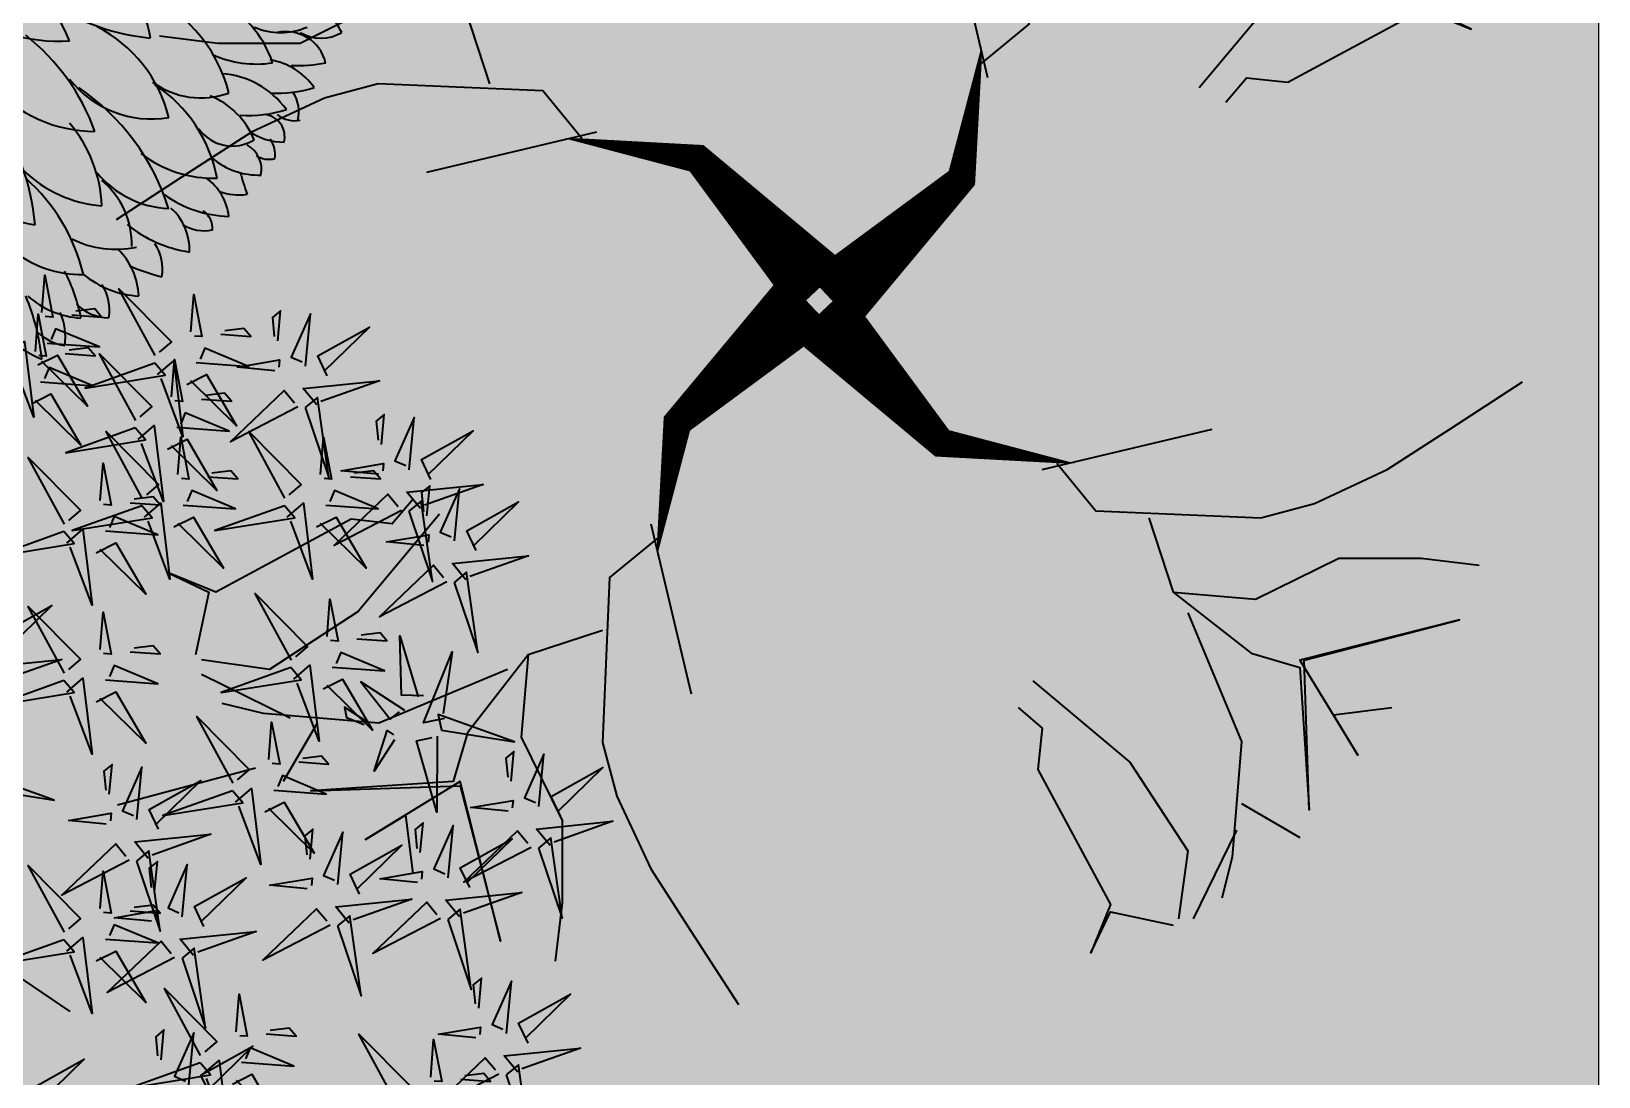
# Model space of a CAD drawing. Header units: millimetres. Extents: x -620 to 19192, y -4765 to 14690.
# Drawn here: x 13984 to 14550, y 12866 to 13243 of the extents above; entities that cross this region are included whole.
import ezdxf

# ---------------------------------------------------------------- set-up
doc = ezdxf.new("R2010")
doc.units = ezdxf.units.MM
doc.header["$LTSCALE"] = 150
doc.layers.add('ad-Elevation 10', color=8, linetype='Continuous')
doc.layers.add('ad-Landscape', color=7, linetype='Continuous', lineweight=35, true_color=0x007f00)
doc.layers.add('ad-Landscape 2', color=7, linetype='Continuous', lineweight=35, true_color=0x264c00)
doc.layers.add('ad-Verandah', color=7, linetype='Continuous', true_color=0xa57c52)

# ---------------------------------------------------------------- blocks, each defined once
blk = doc.blocks.new('A$C06C421F0')
at = {"layer": 'ad-Landscape'}
for points in [[(359.91, 366.46, 35.98, 14.39, 0), (421.22, 431.54, 14.39, 0.72, 0), (487.37, 441.94, 0, 0, 0), (448, 441.94, 0, 0, 0), (472.53, 524.19, 0, 0, 0), (467.69, 541.37, 0, 0, 0), (379.6, 599.67, 0, 0, 0), (404.12, 579.33, 0, 0, 0), (359.91, 575.71, 0, 0, 0), (404.12, 579.33, 0, 0, 0), (467.69, 541.37, 0, 0, 0), (433.48, 648.03, 0, 0, 0), (482.53, 692.32, 0, 0, 0), (430.9, 648.03, 0, 0, 0), (418.64, 692.32, 0, 0, 0), (426.06, 713.11, 0, 0, 0), (413.8, 692.32, 0, 0, 0), (372.17, 716.27, 0, 0, 0), (413.8, 692.32, 0, 0, 0), (323.13, 719.89, 0, 0, 0)], [(353.42, 359.91, 35.98, 14.39, 0), (288.34, 421.22, 14.39, 0.72, 0), (277.95, 487.37, 0, 0, 0), (277.95, 448, 0, 0, 0), (195.69, 472.53, 0, 0, 0), (178.52, 467.69, 0, 0, 0), (120.22, 379.6, 0, 0, 0), (140.56, 404.12, 0, 0, 0), (144.17, 359.91, 0, 0, 0), (140.56, 404.12, 0, 0, 0), (178.52, 467.69, 0, 0, 0), (71.86, 433.48, 0, 0, 0), (27.57, 482.53, 0, 0, 0), (71.86, 430.9, 0, 0, 0), (27.57, 418.64, 0, 0, 0), (6.78, 426.06, 0, 0, 0), (27.57, 413.8, 0, 0, 0), (3.62, 372.17, 0, 0, 0), (27.57, 413.8, 0, 0, 0), (0, 323.13, 0, 0, 0)], [(366.46, 359.97, 35.98, 14.39, 0), (431.54, 298.66, 14.39, 0.72, 0), (441.94, 232.52, 0, 0, 0), (441.94, 271.88, 0, 0, 0), (524.19, 247.36, 0, 0, 0), (541.37, 252.2, 0, 0, 0), (599.67, 340.29, 0, 0, 0), (579.33, 315.77, 0, 0, 0), (575.71, 359.97, 0, 0, 0), (579.33, 315.77, 0, 0, 0), (541.37, 252.2, 0, 0, 0), (648.03, 286.4, 0, 0, 0), (692.32, 237.36, 0, 0, 0), (648.03, 288.98, 0, 0, 0), (692.32, 301.25, 0, 0, 0), (713.11, 293.82, 0, 0, 0), (692.32, 306.09, 0, 0, 0), (716.27, 347.71, 0, 0, 0), (692.32, 306.09, 0, 0, 0), (719.89, 396.76, 0, 0, 0)], [(359.97, 353.42, 35.98, 14.39, 0), (298.66, 288.34, 14.39, 0.72, 0), (232.52, 277.95, 0, 0, 0), (271.88, 277.95, 0, 0, 0), (247.36, 195.69, 0, 0, 0), (252.2, 178.52, 0, 0, 0), (340.29, 120.22, 0, 0, 0), (315.77, 140.56, 0, 0, 0), (359.97, 144.17, 0, 0, 0), (315.77, 140.56, 0, 0, 0), (252.2, 178.52, 0, 0, 0), (286.4, 71.86, 0, 0, 0), (237.36, 27.57, 0, 0, 0), (288.98, 71.86, 0, 0, 0), (301.25, 27.57, 0, 0, 0), (293.82, 6.78, 0, 0, 0), (306.09, 27.57, 0, 0, 0), (347.71, 3.62, 0, 0, 0), (306.09, 27.57, 0, 0, 0), (396.76, 0, 0, 0, 0)]]:
    blk.add_lwpolyline(points, format="xyseb", dxfattribs=at)
for points in [[(277.95, 479.95), (253.99, 499.63), (250.38, 582.88), (257.61, 609.99), (274.78, 646.77), (295.12, 678.39), (319.07, 715.18)], [(274.78, 472.53), (295.12, 558.36)], [(154.57, 460.26), (144.17, 472.53), (123.38, 470.27), (55.14, 507.05), (30.73, 497.05), (51.52, 507.05), (44.74, 538.67)], [(168.12, 467.69), (127, 516.73), (82.25, 546.1), (47.91, 541.26)], [(526.41, 469.51), (538.67, 507.02), (580.3, 510.63), (622.25, 489.84), (663.87, 489.84), (693.24, 493.46)], [(479.95, 441.94), (499.63, 465.89), (582.88, 469.51), (609.99, 462.28), (646.77, 445.1), (678.39, 424.76), (715.18, 400.81)], [(472.53, 445.1), (558.36, 424.76)], [(239.94, 277.95), (220.25, 253.99), (137, 250.38), (109.9, 257.61), (73.11, 274.78), (41.49, 295.12), (4.71, 319.07)], [(247.36, 274.78), (161.53, 295.12)], [(565.32, 259.62), (575.71, 247.36), (596.5, 249.62), (664.75, 212.83), (689.15, 222.84), (668.36, 212.83), (675.14, 181.21)], [(193.47, 250.38), (181.21, 212.87), (139.59, 209.25), (97.64, 230.04), (56.01, 230.04), (26.65, 226.43)], [(445.1, 247.36), (424.76, 161.53)], [(551.76, 252.2), (592.89, 203.15), (637.63, 173.79), (671.98, 178.63)], [(441.94, 239.94), (465.89, 220.25), (469.51, 137), (462.28, 109.9), (445.1, 73.12), (424.76, 41.49), (400.81, 4.71)], [(181.21, 212.87), (141.84, 182.13), (117.32, 174.9), (112.48, 103.04), (115.06, 178.52), (36.65, 198.86), (117.32, 178.52), (87.96, 130.61), (100.22, 150.95), (70.86, 154.57)], [(173.79, 202.47), (146.68, 137.39), (151.52, 79.09), (156.69, 58.3)], [(469.51, 193.47), (507.02, 181.21), (510.63, 139.59), (489.84, 97.64), (489.84, 56.01), (493.46, 26.65)], [(507.02, 181.21), (537.75, 141.84), (544.98, 117.32), (616.84, 112.48), (541.37, 115.06), (521.03, 36.65), (541.37, 117.32), (589.27, 87.96), (568.93, 100.22), (565.32, 70.86)], [(252.2, 168.12), (203.15, 127), (173.79, 82.25), (178.63, 47.91)], [(517.41, 173.79), (582.49, 146.68), (640.79, 151.52), (661.58, 156.69)], [(627.24, 149.27), (671.98, 171.21)], [(259.62, 154.57), (247.36, 144.17), (249.62, 123.38), (212.83, 55.14), (222.84, 30.73), (212.83, 51.52), (181.21, 44.74)], [(613.68, 146.68), (630.85, 117.32)], [(146.68, 106.21), (117.32, 89.03)], [(149.27, 92.65), (171.21, 47.91)]]:
    blk.add_lwpolyline(points, dxfattribs=at)
blk = doc.blocks.new('bamboo')
at = {"layer": 'ad-Landscape'}
for points in [[(-1288.8, 429.3), (-1338.2, 576.9), (-1314.7, 408), (-1288.8, 429.3)], [(-1273.1, 427.7), (-1131.2, 501.3), (-1244.7, 393.3), (-1266, 419.1)], [(-1055, 483.7), (-978.6, 343.4), (-1088.9, 454.6), (-1063.5, 476.4)], [(-1193.1, 438.6), (-1256.1, 443.4), (-1241.5, 426.4), (-1201.6, 431.4)], [(-1130.1, 433.9), (-1136.1, 355.2), (-1153.1, 443.6), (-1137.4, 442.4)], [(-1313.2, 423.7), (-1284.7, 389.2), (-1445, 373), (-1321.8, 416.6)], [(-1334.9, 362.3), (-1315.1, 320.7), (-1424, 259.8), (-1327.8, 353.7)], [(-1289.2, 342), (-1299.8, 231.9), (-1259.3, 323.3), (-1282.1, 333.4)], [(-1224.9, 351.7), (-1146.2, 344), (-1235, 328.8), (-1233.5, 344.6)], [(-1230.9, 288.8), (-1236.9, 225.9), (-1219.6, 240.1), (-1223.8, 280.1)], [(-1166, 102), (-1215.3, 249.6), (-1191.8, 80.7), (-1166, 102)], [(-933.9, 115.6), (-983.2, 263.3), (-959.7, 94.3), (-933.9, 115.6)], [(-1150.2, 100.5), (-1008.3, 174), (-1121.8, 66), (-1143.1, 91.9)], [(-1357.1, -48), (-1406.5, 99.6), (-1382.9, -69.3), (-1357.1, -48)], [(-958.2, 110.1), (-929.8, 75.6), (-1090, 59.3), (-966.8, 103)], [(-1190.3, 96.4), (-1161.9, 61.9), (-1322.1, 45.7), (-1198.9, 89.3)], [(-1212, 35.1), (-1192.2, -6.5), (-1301.2, -67.4), (-1204.9, 26.4)], [(-979.9, 48.7), (-960.1, 7.1), (-1069.1, -53.8), (-972.8, 40.1)], [(-869.9, 38), (-791.3, 30.4), (-880, 15.2), (-878.5, 30.9)], [(-548.2, 43.3), (-554.2, -19.6), (-537, -5.4), (-541.1, 34.7)], [(-1341.4, -49.5), (-1199.5, 24), (-1312.9, -84), (-1334.3, -58.1)], [(-1166.4, 14.8), (-1176.9, -95.3), (-1136.4, -4), (-1159.3, 6.1)], [(-1102, 24.4), (-1023.4, 16.8), (-1112.1, 1.6), (-1110.6, 17.3)], [(-934.3, 28.4), (-944.8, -81.7), (-904.3, 9.6), (-927.2, 19.8)], [(-875.9, -24.9), (-881.9, -87.8), (-864.7, -73.6), (-868.8, -33.5)], [(-718.6, -144.5), (-752.5, -173.6), (-772, -13.7), (-725.8, -136)], [(-1381.4, -53.6), (-1353, -88.1), (-1513.2, -104.3), (-1390.1, -60.7)], [(-1108, -38.5), (-1114, -101.4), (-1096.8, -87.2), (-1100.9, -47.1)], [(-780.4, -124), (-821.5, -144.7), (-884.6, -37), (-788.8, -131.3)], [(-556.7, -87.7), (-536.9, -129.3), (-645.8, -190.1), (-549.6, -96.3)], [(-1403.2, -114.9), (-1383.3, -156.5), (-1492.3, -217.4), (-1396.1, -123.6)], [(-1293.1, -125.6), (-1214.5, -133.2), (-1303.2, -148.4), (-1301.7, -132.7)], [(-1143.7, -283.2), (-1143, -123.3), (-1099.9, -274), (-1132.7, -280.9)], [(-712.5, -168.7), (-565.9, -116.3), (-734.3, -143.3), (-712.5, -168.7)], [(-1357.5, -135.2), (-1368, -245.3), (-1327.6, -154), (-1350.4, -143.9)], [(-799.7, -170.1), (-910, -161.8), (-817.9, -200.4), (-808.2, -177.3)], [(-1299.1, -188.5), (-1305.1, -251.4), (-1287.9, -237.2), (-1292, -197.1)], [(-713.7, -184.4), (-637.3, -324.8), (-747.6, -213.6), (-722.2, -191.7)], [(-1053.9, -275.7), (-1010.7, -209.6), (-1038.4, -295.3), (-1051.6, -286.6)], [(-851.8, -229.5), (-914.8, -224.8), (-900.2, -241.7), (-860.3, -236.8)], [(-788.8, -234.2), (-794.8, -313), (-811.8, -224.6), (-796, -225.8)], [(-1152.3, -296.4), (-1306, -271.7), (-1145.4, -329.2), (-1152.3, -296.4)], [(-903.2, -383.1), (-944.4, -403.7), (-1007.5, -296), (-911.7, -390.3)], [(-841.4, -403.5), (-875.3, -432.7), (-894.8, -272.8), (-848.7, -395.1)], [(-1158.7, -320.6), (-1114.9, -311.4), (-1174.8, -460.8), (-1156.4, -331.5)], [(-1075.2, -337.2), (-982.6, -397.6), (-1044.7, -319.4), (-1064.3, -334.9)], [(-1000.9, -310.2), (-948, -344.7), (-952.6, -322.9), (-990, -307.9)], [(-1114.4, -368.3), (-1068.3, -370), (-1064.9, -494.8), (-1103.4, -366)], [(-835.4, -427.8), (-688.8, -375.4), (-857.2, -402.4), (-835.4, -427.8)], [(-922.6, -429.1), (-1032.9, -420.9), (-940.7, -459.5), (-931.1, -436.4)], [(-1179.6, -607.1), (-1229, -459.4), (-1205.5, -628.4), (-1179.6, -607.1)], [(-836.6, -443.5), (-760.1, -583.9), (-870.5, -472.6), (-845, -450.8)], [(-974.6, -488.6), (-1037.7, -483.9), (-1023.1, -500.8), (-983.1, -495.9)], [(-911.6, -493.3), (-917.6, -572.1), (-934.7, -483.7), (-918.9, -484.8)], [(-1163.9, -608.6), (-1022, -535), (-1135.5, -643.1), (-1156.8, -617.2)], [(-425.4, -669.4), (-466.6, -690.1), (-529.7, -582.4), (-433.9, -676.7)], [(-1204, -612.6), (-1175.5, -647.1), (-1335.8, -663.4), (-1212.6, -619.7)], [(-1084.1, -757), (-1133.4, -609.4), (-1109.9, -778.4), (-1084.1, -757)], [(-827.8, -744.4), (-861.7, -773.6), (-881.2, -613.7), (-835.1, -736)], [(-527.4, -744.4), (-561.3, -773.6), (-580.8, -613.7), (-534.7, -736)], [(-889.6, -724), (-930.8, -744.6), (-993.8, -636.9), (-898.1, -731.2)], [(-589.2, -724), (-630.4, -744.6), (-693.5, -636.9), (-597.7, -731.2)], [(-1225.7, -674), (-1205.9, -715.6), (-1314.8, -776.5), (-1218.6, -682.6)], [(-1115.6, -684.7), (-1037, -692.3), (-1125.7, -707.5), (-1124.2, -691.8)], [(-1068.3, -758.6), (-926.4, -685), (-1039.9, -793.1), (-1061.2, -767.2)], [(-357.5, -714.1), (-210.9, -661.7), (-379.3, -688.7), (-357.5, -714.1)], [(-1180, -694.3), (-1190.5, -804.4), (-1150.1, -713.1), (-1172.9, -702.9)], [(-821.7, -768.6), (-675.1, -716.3), (-843.5, -743.3), (-821.7, -768.6)], [(-444.7, -715.5), (-555, -707.2), (-462.9, -745.8), (-453.2, -722.8)], [(-521.3, -768.6), (-374.8, -716.3), (-543.2, -743.3), (-521.3, -768.6)], [(-1121.6, -747.6), (-1127.7, -810.5), (-1110.4, -796.3), (-1114.5, -756.2)], [(-358.7, -729.9), (-282.3, -870.2), (-392.6, -759), (-367.2, -737.1)], [(-1108.4, -762.6), (-1079.9, -797.1), (-1240.2, -813.4), (-1117, -769.7)], [(-908.9, -770), (-1019.2, -761.8), (-927.1, -800.3), (-917.4, -777.3)], [(-822.9, -784.4), (-746.5, -924.8), (-856.8, -813.5), (-831.4, -791.7)], [(-608.6, -770), (-718.8, -761.8), (-626.7, -800.3), (-617.1, -777.3)], [(-513.8, -908.1), (-547.7, -937.2), (-567.2, -777.3), (-521, -899.6)], [(-496.8, -774.9), (-559.8, -770.2), (-545.3, -787.1), (-505.3, -782.2)], [(-522.5, -784.4), (-446.1, -924.8), (-556.4, -813.5), (-531, -791.7)], [(-433.8, -779.7), (-439.8, -858.4), (-456.8, -770), (-441.1, -771.2)], [(-1130.1, -824), (-1110.3, -865.6), (-1219.3, -926.5), (-1123, -832.6)], [(-961, -829.5), (-1024, -824.8), (-1009.5, -841.7), (-969.5, -836.8)], [(-898, -834.2), (-904, -913), (-921, -824.6), (-905.3, -825.7)], [(-660.6, -829.5), (-723.6, -824.8), (-709.1, -841.7), (-669.1, -836.8)], [(-575.6, -887.6), (-616.8, -908.3), (-679.8, -800.6), (-584, -894.9)], [(-597.6, -834.2), (-603.6, -913), (-620.7, -824.6), (-604.9, -825.7)], [(-1084.5, -844.3), (-1095, -954.4), (-1054.5, -863.1), (-1077.3, -852.9)], [(-1020.1, -834.7), (-941.4, -842.3), (-1030.2, -857.5), (-1028.7, -841.8)], [(-865.6, -975.2), (-915, -827.6), (-891.5, -996.5), (-865.6, -975.2)], [(-507.7, -932.3), (-361.1, -879.9), (-529.5, -906.9), (-507.7, -932.3)], [(-1026.1, -897.6), (-1032.1, -960.5), (-1014.9, -946.3), (-1019, -906.2)], [(-849.9, -976.7), (-708, -903.2), (-821.4, -1011.2), (-842.8, -985.4)], [(-554.7, -1044.4), (-588.6, -1073.6), (-608.1, -913.7), (-562, -1036)], [(-288.9, -983), (-330, -1003.7), (-393.1, -896), (-297.3, -990.3)], [(-616.5, -1023.9), (-657.7, -1044.6), (-720.8, -936.9), (-625, -1031.2)], [(-594.9, -933.7), (-705.2, -925.4), (-613.1, -964), (-603.4, -940.9)], [(-508.9, -948), (-432.5, -1088.4), (-542.8, -977.2), (-517.4, -955.3)], [(-240.7, -1085.3), (-274.6, -1114.5), (-294.1, -954.6), (-248, -1076.9)], [(-889.9, -980.8), (-861.5, -1015.3), (-1021.7, -1031.5), (-898.6, -987.9)], [(-647, -993.1), (-710, -988.4), (-695.4, -1005.3), (-655.5, -1000.4)], [(-584, -997.8), (-590, -1076.6), (-607, -988.2), (-591.3, -989.4)], [(-302.5, -1064.9), (-343.7, -1085.5), (-406.8, -977.8), (-311, -1072.1)], [(-548.6, -1068.6), (-402.1, -1016.3), (-570.5, -1043.2), (-548.6, -1068.6)], [(-308.2, -1029.1), (-418.5, -1020.8), (-326.4, -1059.4), (-316.7, -1036.4)], [(-911.7, -1042.2), (-891.9, -1083.8), (-1000.8, -1144.6), (-904.6, -1050.8)], [(-801.6, -1052.8), (-723, -1060.4), (-811.7, -1075.7), (-810.2, -1059.9)], [(-866, -1062.5), (-876.5, -1172.5), (-836.1, -1081.2), (-858.9, -1071.1)], [(-635.9, -1070), (-746.1, -1061.7), (-654, -1100.3), (-644.4, -1077.3)], [(-549.8, -1084.4), (-473.4, -1224.8), (-583.8, -1113.5), (-558.3, -1091.7)], [(-360.3, -1088.6), (-423.3, -1083.8), (-408.7, -1100.8), (-368.8, -1095.8)], [(-297.3, -1093.3), (-303.3, -1172), (-320.3, -1083.6), (-304.5, -1084.8)], [(-807.6, -1115.7), (-813.6, -1178.6), (-796.4, -1164.4), (-800.5, -1124.4)], [(-321.9, -1110.9), (-432.1, -1102.7), (-340, -1141.2), (-330.3, -1118.2)], [(-687.9, -1129.5), (-751, -1124.7), (-736.4, -1141.7), (-696.4, -1136.8)], [(-624.9, -1134.2), (-630.9, -1213), (-648, -1124.6), (-632.2, -1125.7)], [(-373.9, -1170.4), (-436.9, -1165.7), (-422.4, -1182.6), (-382.4, -1177.7)], [(-310.9, -1175.1), (-316.9, -1253.9), (-334, -1165.5), (-318.2, -1166.6)]]:
    blk.add_lwpolyline(points, dxfattribs=at)
at = {"layer": 'ad-Landscape 2'}
for p, q in [((-23.6, 61.9), (-370, 296.3)), ((-470.6, -139.1), (-761.2, -217.2))]:
    blk.add_line(p, q, dxfattribs=at)
for points in [[(-712.1, 448.7), (-753.3, 428.1), (-816.4, 535.7), (-720.6, 441.4)], [(-650.3, 428.2), (-684.2, 399.1), (-703.7, 559), (-657.6, 436.7)], [(-311, 498.7), (-291.1, 457.1), (-400.1, 396.2), (-303.9, 490)], [(-665.9, 471.4), (-646.1, 429.8), (-755.1, 368.9), (-658.8, 462.8)], [(-644.2, 404), (-497.6, 456.4), (-666, 429.4), (-644.2, 404)], [(-620.3, 451.1), (-630.8, 341), (-590.3, 432.3), (-613.2, 442.5)], [(-731.5, 402.7), (-841.7, 410.9), (-749.6, 372.3), (-739.9, 395.4)], [(-561.9, 397.8), (-567.9, 334.9), (-550.7, 349.1), (-554.8, 389.2)], [(-645.4, 388.3), (-569, 247.9), (-679.3, 359.1), (-653.9, 381)], [(-783.5, 343.2), (-846.5, 347.9), (-832, 331), (-792, 335.9)], [(-720.5, 338.5), (-726.5, 259.7), (-743.5, 348.1), (-727.8, 346.9)], [(-606.2, 183.8), (-655.6, 331.4), (-632, 162.5), (-606.2, 183.8)], [(-363.6, 169.2), (-397.5, 140), (-417, 299.9), (-370.9, 177.6)], [(-425.4, 189.6), (-466.6, 169), (-529.7, 276.7), (-433.9, 182.4)], [(-590.5, 182.3), (-448.6, 255.9), (-562, 147.8), (-583.4, 173.7)], [(-918.2, 114.1), (-776.2, 187.7), (-889.7, 79.6), (-911, 105.5)], [(-630.5, 178.2), (-602.1, 143.7), (-762.3, 127.5), (-639.2, 171.1)], [(-357.5, 145), (-210.9, 197.3), (-379.3, 170.3), (-357.5, 145)], [(-444.7, 143.6), (-555, 151.8), (-462.9, 113.3), (-453.2, 136.3)], [(-652.3, 116.9), (-632.5, 75.3), (-741.4, 14.4), (-645.2, 108.2)], [(-510.6, -20.7), (-560, 126.9), (-536.5, -42), (-510.6, -20.7)], [(-542.2, 106.2), (-463.6, 98.6), (-552.3, 83.4), (-550.8, 99.1)], [(-358.7, 129.2), (-282.3, -11.2), (-392.6, 100.1), (-367.2, 121.9)], [(-606.6, 96.6), (-617.1, -13.5), (-576.7, 77.8), (-599.5, 88)], [(-496.8, 84.1), (-559.8, 88.8), (-545.3, 71.9), (-505.3, 76.8)], [(-433.8, 79.4), (-439.8, 0.6), (-456.8, 89), (-441.1, 87.9)], [(-494.9, -22.2), (-353, 51.3), (-466.5, -56.7), (-487.8, -30.9)], [(-535, -26.3), (-506.5, -60.8), (-666.8, -77), (-543.6, -33.4)], [(-446.7, -98.3), (-368, -105.9), (-456.8, -121.2), (-455.3, -105.4)], [(-511, -108), (-521.6, -218), (-481.1, -126.7), (-503.9, -116.6)], [(-452.7, -161.2), (-458.7, -224.1), (-441.4, -209.9), (-445.5, -169.8)], [(-183, -173.7), (-336.7, -149), (-176.1, -206.5), (-183, -173.7)], [(-363.6, -376.3), (-397.5, -405.4), (-417, -245.5), (-370.9, -367.8)], [(-425.4, -355.8), (-466.6, -376.5), (-529.7, -268.8), (-433.9, -363.1)], [(-357.5, -400.5), (-210.9, -348.1), (-379.3, -375.1), (-357.5, -400.5)], [(-444.7, -401.9), (-555, -393.6), (-462.9, -432.2), (-453.2, -409.1)], [(-221, -394.5), (-192.5, -429), (-352.8, -445.2), (-229.6, -401.6)], [(-358.7, -416.2), (-282.3, -556.6), (-392.6, -445.4), (-367.2, -423.5)], [(-496.8, -461.3), (-559.8, -456.6), (-545.3, -473.5), (-505.3, -468.6)], [(-433.8, -466), (-439.8, -544.8), (-456.8, -456.4), (-441.1, -457.6)], [(-242.7, -455.8), (-222.9, -497.4), (-331.8, -558.3), (-235.6, -464.5)], [(-363.6, -689.9), (-397.5, -719), (-417, -559.2), (-370.9, -681.4)]]:
    blk.add_lwpolyline(points, dxfattribs=at)
blk = doc.blocks.new('A$C7DA81DBD')
at = {"layer": 'ad-Landscape'}
for centre, radius, start, end in [((-2.444, 2.7), 1.205, 39.6176, 65.5256), ((-0.466, 3.951), 1.488, 185.9725, 202.7074), ((-1.692, 3.651), 0.41, 172.3277, 203.6108), ((-2.158, 3.355), 0.356, 46.8629, 80.3692), ((-2.106, 3.468), 0.289, 169.0778, 214.6406), ((-2.403, 3.194), 0.329, 46.2451, 87.6854), ((-2.239, 2.943), 0.581, 48.3364, 86.6749), ((-0.915, 3.796), 1.32, 191.9389, 206.2186), ((-2.622, 2.757), 0.621, 49.7759, 86.9333), ((-2.128, 3.396), 0.461, 182.3648, 225.5832), ((-2.458, 3.195), 0.289, 169.0778, 214.6406), ((-3.046, 2.005), 1.281, 66.1435, 76.2848), ((-1.014, 3.524), 1.242, 193.527, 228.3981), ((-2.208, 2.504), 0.73, 50.8151, 91.0506), ((-3.055, 2.232), 0.863, 51.0238, 81.3872), ((-2.554, 3.07), 0.372, 177.6019, 227.961), ((-2.436, 2.424), 0.643, 63.0761, 102.3855), ((-1.999, 3.032), 0.544, 178.2486, 230.6804), ((-3.025, 2.67), 0.274, 57.9754, 101.2662), ((-2.929, 2.933), 0.15, 177.4703, 233.8096), ((-2.833, 2.887), 0.356, 186.207, 235.7181), ((-3.205, 2.09), 0.759, 53.8433, 88.585), ((-0.442, 3.021), 1.463, 184.5397, 217.072), ((-2.026, 2.069), 0.846, 38.4928, 81.4291), ((-3.255, 2.307), 0.399, 70.941, 97.7273), ((-2.813, 2.152), 0.645, 39.1564, 87.7817), ((-1.329, 3.259), 1.53, 197.5905, 235.7456), ((-2.402, 1.959), 0.821, 45.1229, 85.9267), ((-1.447, 2.814), 0.898, 182.3009, 220.5076), ((-4.711, 2.181), 1.496, 14.5537, 20.4136), ((-3.218, 2.537), 0.186, 168.2362, 240.9945), ((-3.387, 2.087), 0.488, 50.8294, 91.5989), ((-2.167, 2.776), 0.96, 190.8581, 236.5506), ((-3.088, 1.801), 0.795, 52.4719, 91.5519), ((-3.325, 2.438), 0.17, 170.7137, 216.2765), ((-3.454, 2.302), 0.168, 59.8902, 103.1809), ((-3.41, 2.32), 0.148, 166.0967, 261.703), ((-3.547, 1.977), 0.379, 53.8191, 90.9542), ((-3.21, 2.109), 0.273, 35.3989, 122.1552), ((-2.867, 2.536), 0.525, 201.8257, 248.0281), ((-3.623, 2.031), 0.183, 51.1425, 102.0713), ((-3.413, 2.155), 0.239, 166.7548, 212.3176), ((-2.675, 1.508), 0.695, 38.2825, 99.3433), ((-1.894, 2.412), 0.921, 193.6684, 242.8823), ((-2.301, 1.358), 0.927, 41.7393, 89.8284), ((-0.957, 2.767), 1.425, 199.7331, 231.7721), ((-3.324, 1.386), 0.793, 85.5663, 108.0123), ((-3.104, 2.475), 0.573, 215.7635, 266.3734), ((-3.508, 1.218), 0.814, 86.7638, 107.5222), ((-3.394, 2.243), 0.437, 214.7848, 261.073), ((-3.002, 1.519), 0.544, 53.779, 109.798), ((-2.259, 2.257), 0.955, 193.7428, 250.7401), ((-3.646, 0.97), 0.879, 87.0026, 102.0734), ((-3.566, 1.894), 0.271, 193.6546, 282.449), ((-3.37, 1.133), 0.705, 65.6035, 98.753), ((-2.789, 2.062), 0.727, 198.6708, 243.797), ((-3.799, 1.387), 0.279, 60.3623, 119.6377), ((-2.813, 0.17), 1.503, 56.8668, 84.3747), ((-1.841, 1.801), 0.836, 189.3048, 239.3197), ((-2.053, 0.575), 1.111, 51.6498, 93.9516), ((-0.504, 2.388), 1.772, 203.4099, 232.0446), ((-3.602, 1.788), 0.37, 205.3637, 256.0362), ((-3.531, 1.186), 0.443, 66.5632, 113.4368)]:
    blk.add_arc(centre, radius, start, end, dxfattribs=at)
blk = doc.blocks.new('zw$959F')
at = {"transparency": 33554559}
h = blk.add_hatch(dxfattribs=at)
h.set_pattern_fill('GRASS', color=74, angle=180)
h.set_pattern_definition([(270, (2425, 4e-12), (17.96051, -17.96051), [4.7625, -31.15852]), (225, (2425, 4e-12), (17.96051, -17.96051), [4.7625, -20.6375]), (315, (2425, 4e-12), (17.96051, 17.96051), [4.7625, -20.6375])])
h.paths.add_polyline_path([(2430, -3375), (1520, -3375), (1520, 0), (2430, 0)])
h = blk.add_hatch(color=256, dxfattribs=at)
h.dxf.hatch_style = 1
h.set_gradient(color1=(153, 204, 0), color2=(63, 127, 0), tint=1, name='INVSPHERICAL')
h.paths.add_polyline_path([(2430, -3375), (1520, -3375), (1520, 0), (2430, 0)])
at = {"layer": 'ad-Elevation 10'}
blk.add_lwpolyline([(2430, -3375), (1520, -3375), (1520, 0), (2430, 0)], close=True, dxfattribs=at)
at = {"xscale": 54.36482949885722, "yscale": 54.36482949885722, "zscale": 54.36482949885722, "rotation": 180}
blk.add_blockref('A$C7DA81DBD', (1762.39, -288.85), dxfattribs=at)
at = {"layer": 'ad-Landscape', "xscale": -0.7144563243118911, "yscale": 0.7144563243118911, "zscale": 0.7144563243118911}
blk.add_blockref('A$C06C421F0', (2405.94, -731.33), dxfattribs=at)
at = {"layer": 'ad-Landscape', "linetype": 'Continuous', "xscale": 0.171360081536486, "yscale": 0.171360081536486, "zscale": 0.171360081536486, "rotation": 180}
blk.add_blockref('bamboo', (1814.89, -679.78), dxfattribs=at)

msp = doc.modelspace()

# ---------------------------------------------------------------- block references
at = {"layer": 'ad-Verandah'}
msp.add_blockref('zw$959F', (12120, 13620), dxfattribs=at)

doc.saveas('drawing.dxf')
